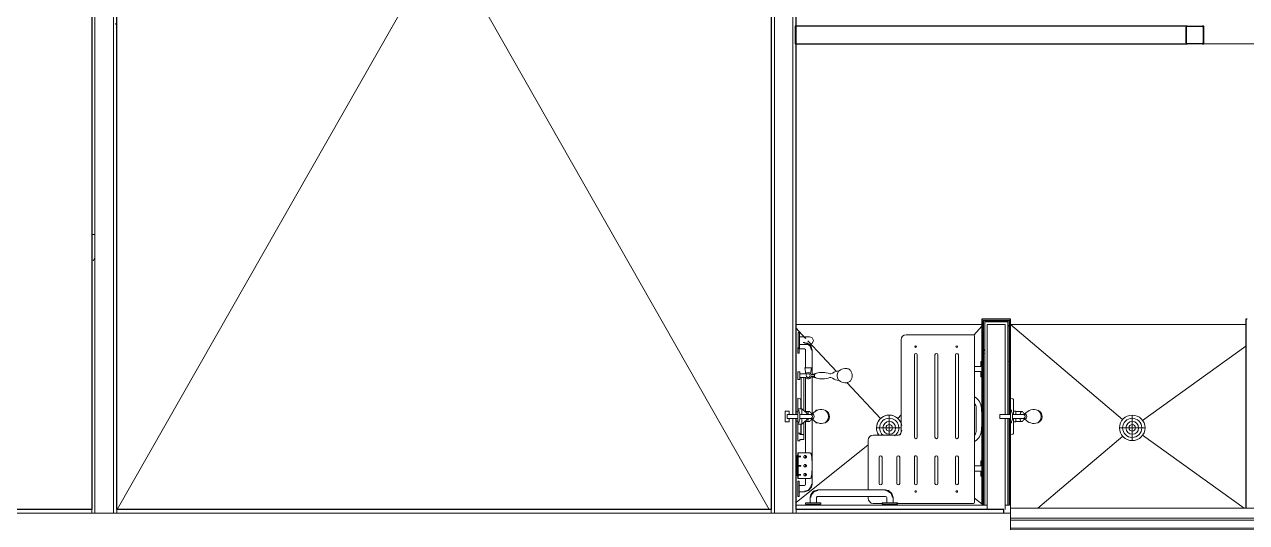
# Model space of a CAD drawing. Header units: inches. Extents: x 20001 to 27263, y -26025 to -18997.
# Drawn here: x 25156.8 to 25396, y -22789.1 to -22691.6 of the extents above; entities that cross this region are included whole.
import ezdxf

# ---------------------------------------------------------------- set-up
doc = ezdxf.new("R2010")
doc.units = ezdxf.units.IN
doc.header["$MEASUREMENT"] = 0
for name, color, linetype, lineweight in [('A-FLOR', 192, 'Continuous', 13), ('A-GENM', 13, 'Continuous', 13), ('A-WALL', 113, 'Continuous', 13), ('A-WALL-PATT', 111, 'Continuous', 25), ('I-WALL', 2, 'Continuous', 13), ('P-SANR-FIXT', 6, 'Continuous', 13), ('Q-SPCQ', 91, 'Continuous', 13), ('S-BEAM', 12, 'Continuous', 13), ('S-COLS', 52, 'Continuous', 13)]:
    doc.layers.add(name, color=color, linetype=linetype, lineweight=lineweight)
pattern_1 = [(296.565, (38.4, 23.04), (0.00014, 153.59998), [17.173, -326.287]), (33.69, (46.08, 7.68), (0.0002, 153.6001), [27.691, -526.122]), (33.69, (199.68, 7.68), (0.0002, 153.6001), [27.691, -526.122]), (33.69, (353.28, 7.68), (0.0002, 153.6001), [27.691, -526.122]), (116.565, (69.12, 23.04), (0.00014, 153.59998), [17.173, -326.287]), (213.69, (61.44, 38.4), (0.0002, 153.6001), [27.691, -526.122]), (213.69, (215.04, 38.4), (0.0002, 153.6001), [27.691, -526.122]), (213.69, (368.64, 38.4), (0.0002, 153.6001), [27.691, -526.122]), (26.565, (99.84, 23.04), (0.00014, 153.6), [34.346, -309.114]), (26.565, (253.44, 23.04), (0.00014, 153.6), [34.346, -309.114]), (270, (130.56, 38.4), (153.6, 9e-15), [15.36, -138.24]), (225, (130.56, 23.04), (-1e-14, 153.60056), [21.722, -195.501]), (135, (115.2, 7.68), (1e-14, 153.60056), [21.722, -195.501]), (288.435, (69.12, 69.12), (0.00018, 153.600364), [24.286, -461.44]), (18.435, (76.8, 46.08), (0.0002, 153.60036), [24.286, -461.44]), (18.435, (230.4, 46.08), (0.0002, 153.60036), [24.286, -461.44]), (18.435, (384, 46.08), (0.0002, 153.60036), [24.286, -461.44]), (135, (99.84, 53.76), (1e-14, 153.60056), [21.722, -195.501]), (180, (84.48, 69.12), (-2e-14, -153.6), [15.36, -138.24]), (251.565, (30.72, 107.52), (-0.00018, 153.600364), [24.286, -461.44]), (315, (23.04, 84.48), (-1e-14, 153.60056), [21.722, -195.501]), (71.565, (38.4, 69.12), (-0.00018, 153.600364), [24.286, -461.44]), (135, (46.08, 92.16), (1e-14, 153.60056), [21.722, -195.501]), (225, (92.16, 107.52), (-1e-14, 153.60056), [21.722, -195.501]), (123.69, (76.8, 92.16), (0.00018, 153.6001), [27.691, -526.122]), (123.69, (230.4, 92.16), (0.00018, 153.6001), [27.691, -526.122]), (26.565, (61.44, 115.2), (0.00014, 153.6), [17.173, -326.287]), (26.565, (215.04, 115.2), (0.00014, 153.6), [17.173, -326.287]), (315, (76.8, 122.88), (-1e-14, 153.60056), [21.722, -195.501]), (213.69, (145.92, 145.92), (0.0002, 153.6001), [27.691, -526.122]), (213.69, (299.52, 145.92), (0.0002, 153.6001), [27.691, -526.122]), (213.69, (453.12, 145.92), (0.0002, 153.6001), [27.691, -526.122]), (296.565, (122.88, 130.56), (0.00014, 153.59998), [17.173, -326.287]), (45, (130.56, 115.2), (1e-14, 153.60056), [21.722, -195.501]), (90, (145.92, 130.56), (-153.6, 9e-15), [15.36, -138.24]), (213.69, (76.8, 153.6), (0.0002, 153.6001), [27.691, -526.122]), (213.69, (230.4, 153.6), (0.0002, 153.6001), [27.691, -526.122]), (213.69, (384, 153.6), (0.0002, 153.6001), [27.691, -526.122]), (315, (53.76, 138.24), (-1e-14, 153.60056), [10.861, -206.362]), (26.565, (61.44, 130.56), (0.00014, 153.6), [17.173, -326.287]), (26.565, (215.04, 130.56), (0.00014, 153.6), [17.173, -326.287]), (90, (76.8, 138.24), (-153.6, 9e-15), [15.36, -138.24]), (333.435, (15.36, 145.92), (-0.00014, 153.6), [17.173, -326.287]), (333.435, (168.96, 145.92), (-0.00014, 153.6), [17.173, -326.287]), (243.435, (30.72, 138.24), (-0.00014, 153.59998), [17.173, -326.287]), (161.565, (23.04, 122.88), (-0.0002, 153.60036), [24.286, -461.44]), (161.565, (176.64, 122.88), (-0.0002, 153.60036), [24.286, -461.44]), (161.565, (330.24, 122.88), (-0.0002, 153.60036), [24.286, -461.44]), (45, (0, 130.56), (1e-14, 153.60056), [21.722, -195.501]), (26.565, (7.68, 0), (0.00014, 153.6), [17.173, -326.287]), (26.565, (161.28, 0), (0.00014, 153.6), [17.173, -326.287]), (116.565, (23.04, 7.68), (0.00014, 153.59998), [17.173, -326.287]), (206.565, (15.36, 23.04), (0.00014, 153.6), [17.173, -326.287]), (206.565, (168.96, 23.04), (0.00014, 153.6), [17.173, -326.287]), (296.565, (0, 15.36), (0.00014, 153.59998), [17.173, -326.287]), (14.036, (115.2, 69.12), (0.0002, 153.6), [31.665, -601.644]), (14.036, (268.8, 69.12), (0.0002, 153.6), [31.665, -601.644]), (14.036, (422.4, 69.12), (0.0002, 153.6), [31.665, -601.644]), (14.036, (576, 69.12), (0.0002, 153.6), [31.665, -601.644]), (135, (145.92, 76.8), (1e-14, 153.60056), [21.722, -195.501]), (198.435, (130.56, 92.16), (0.0002, 153.60036), [24.286, -461.44]), (198.435, (284.16, 92.16), (0.0002, 153.60036), [24.286, -461.44]), (198.435, (437.76, 92.16), (0.0002, 153.60036), [24.286, -461.44]), (296.565, (107.52, 84.48), (0.00014, 153.59998), [17.173, -326.287]), (333.435, (7.68, 46.08), (-0.00014, 153.6), [17.173, -326.287]), (333.435, (161.28, 46.08), (-0.00014, 153.6), [17.173, -326.287]), (45, (23.04, 38.4), (1e-14, 153.60056), [10.861, -206.362]), (116.565, (30.72, 46.08), (0.00014, 153.59998), [17.173, -326.287]), (225, (23.04, 61.44), (-1e-14, 153.60056), [21.722, -195.501])]
pattern_2 = [(0, (0, 0), (81.92, 20.48), [3.379, -58.061, 3.379, -58.061, -327.68]), (0, (0, 0), (81.92, 20.48), [-122.88, 3.379, -119.501, 3.379, -58.061, -143.36]), (0, (0, 0), (81.92, 20.48), [-307.2, 3.379, -37.581, 3.379, -99.021]), (120, (30.72, 10.24), (-58.6962, 60.704801), [3.379, -58.061, 3.379, -58.061, -327.68]), (120, (30.72, 10.24), (-58.6962, 60.704801), [-122.88, 3.379, -119.501, 3.379, -58.061, -143.36]), (120, (30.72, 10.24), (-58.6962, 60.704801), [-307.2, 3.379, -37.581, 3.379, -99.021]), (240, (40.96, 51.2), (-23.2238, -81.184801), [3.379, -58.061, 3.379, -58.061, -327.68]), (240, (40.96, 51.2), (-23.2238, -81.184801), [-122.88, 3.379, -119.501, 3.379, -58.061, -143.36]), (240, (40.96, 51.2), (-23.2238, -81.184801), [-307.2, 3.379, -37.581, 3.379, -99.021])]

# ---------------------------------------------------------------- blocks, each defined once
blk = doc.blocks.new('Shower_Seat-Retractable-Frost_Products_LTD_-Handicap-_975L_M_ - Steel-Stainless-110062-Site Plan - Phase 1')
at = {"layer": 'Q-SPCQ', "color": 7}
for p, q in [((25342.54, -22752.37), (25329.39, -22752.37)), ((25342.79, -22758.58), (25342.79, -22752.62)), ((25328.4, -22753.37), (25328.4, -22771.42)), ((25330.98, -22756.3), (25330.98, -22772.41)), ((25331.56, -22772.41), (25331.56, -22756.3)), ((25335.01, -22756.3), (25335.01, -22772.41)), ((25335.58, -22772.41), (25335.58, -22756.3)), ((25339.03, -22756.3), (25339.03, -22772.41)), ((25339.61, -22772.41), (25339.61, -22756.3)), ((25344.2, -22757.59), (25344.03, -22757.59)), ((25344.03, -22757.59), (25344.03, -22758.58)), ((25342.79, -22758.58), (25342.79, -22759.58)), ((25344.03, -22758.58), (25342.79, -22758.58)), ((25342.79, -22759.58), (25344.02, -22759.58)), ((25342.79, -22764.56), (25342.79, -22759.58)), ((25344.02, -22759.58), (25344.02, -22760.57)), ((25344.02, -22760.57), (25344.2, -22760.57)), ((25342.79, -22764.49), (25342.79, -22773.2)), ((25343.11, -22771.06), (25343.11, -22766.68)), ((25344.11, -22767.39), (25344.11, -22766.71)), ((25344.2, -22767.38), (25344.11, -22767.39)), ((25344.2, -22770.38), (25344.2, -22767.38)), ((25344.11, -22770.38), (25344.2, -22770.38)), ((25344.11, -22771.06), (25344.11, -22770.38)), ((25321.95, -22773.01), (25321.95, -22782.76)), ((25327.81, -22772.01), (25322.95, -22772.01)), ((25342.79, -22778.04), (25342.79, -22773.2)), ((25324.09, -22776.34), (25324.09, -22781.44)), ((25324.67, -22781.44), (25324.67, -22776.34)), ((25327.54, -22781.44), (25327.54, -22776.34)), ((25328.11, -22776.34), (25328.11, -22781.44)), ((25330.98, -22776.34), (25330.98, -22776.38)), ((25330.98, -22776.34), (25330.98, -22781.44)), ((25331.56, -22781.44), (25331.56, -22776.34)), ((25335.01, -22776.34), (25335.01, -22781.44)), ((25335.58, -22781.44), (25335.58, -22776.34)), ((25339.03, -22776.34), (25339.03, -22781.44)), ((25339.61, -22781.44), (25339.61, -22776.34)), ((25330.98, -22781.44), (25330.98, -22777.49)), ((25331.56, -22777.22), (25331.56, -22781.44)), ((25342.79, -22778.04), (25342.79, -22779.04)), ((25344.03, -22778.04), (25342.79, -22778.04)), ((25342.79, -22779.04), (25344.03, -22779.04)), ((25342.79, -22785.12), (25342.79, -22779.04)), ((25344.03, -22777.04), (25344.03, -22778.04)), ((25344.2, -22777.04), (25344.03, -22777.04)), ((25344.03, -22779.04), (25344.03, -22780.03)), ((25344.03, -22780.03), (25344.2, -22780.03)), ((25321.95, -22783.95), (25321.95, -22784.37)), ((25322.95, -22785.37), (25324.9, -22785.37)), ((25327.5, -22785.37), (25342.54, -22785.37))]:
    blk.add_line(p, q, dxfattribs=at)
for centre, radius, start, end in [((25329.39, -22753.37), 0.998, 90, 180), ((25342.54, -22752.62), 0.249, 0, 90), ((25331.23, -22754.68), 0.157, 90, 270), ((25331.23, -22754.68), 0.157, 270, 90), ((25339.29, -22754.68), 0.157, 90, 270), ((25339.29, -22754.68), 0.157, 270, 90), ((25331.27, -22756.3), 0.289, 0, 180), ((25335.3, -22756.3), 0.289, 0, 180), ((25339.32, -22756.3), 0.289, 0, 180), ((25341.82, -22766.4), 2.09, 57.8406, 62.567), ((25341.68, -22766.71), 2.42, 0, 62.8489), ((25341.75, -22766.68), 1.35, 0, 40), ((25327.81, -22771.42), 0.589, 270, 0), ((25341.66, -22771.03), 1.45, 321.4199, 358.8453), ((25341.64, -22771.02), 2.47, 297.8217, 359.1458), ((25322.95, -22773.01), 0.998, 90, 180), ((25331.27, -22772.41), 0.288, 180, 0), ((25335.3, -22772.41), 0.288, 180, 0), ((25339.32, -22772.41), 0.289, 180, 0), ((25341.92, -22771.67), 1.77, 299.5044, 304.7548), ((25324.38, -22776.34), 0.289, 0, 180), ((25327.82, -22776.34), 0.289, 0, 180), ((25331.27, -22776.34), 0.289, 40.7863, 180), ((25331.27, -22776.34), 0.289, 0, 180), ((25335.3, -22776.34), 0.289, 0, 180), ((25339.32, -22776.34), 0.289, 0, 180), ((25324.38, -22781.44), 0.289, 180, 0), ((25327.82, -22781.44), 0.289, 180, 0), ((25331.27, -22781.44), 0.289, 180, 0), ((25331.27, -22781.44), 0.289, 180, 0), ((25335.3, -22781.44), 0.289, 180, 0), ((25339.32, -22781.44), 0.289, 180, 0), ((25331.23, -22783.04), 0.157, 90, 270), ((25331.23, -22783.04), 0.157, 270, 90), ((25339.29, -22783.04), 0.157, 90, 270), ((25339.29, -22783.04), 0.157, 270, 90), ((25322.95, -22784.37), 0.998, 180, 270), ((25342.54, -22785.12), 0.249, 270, 0)]:
    blk.add_arc(centre, radius, start, end, dxfattribs=at)
blk = doc.blocks.new('Parametric_ADA_Grab_Bar_-_2_Piece_3744 - Parametric_ADA_Grab_Bar_-_2_Piece_3744 2-122809-Site Plan - Phase 1')
at = {"layer": 'A-GENM', "color": 7}
for p, q in [((0, 30.03), (0, 31.14)), ((0.25, 31.14), (0.25, 30.03)), ((1.25, 32.16), (1, 32.16)), ((1.46, 32.11), (1.25, 32.16)), ((1.39, 32.01), (1.25, 32.03)), ((0, 30.23), (0, 30.03)), ((0, 30.03), (0.25, 30.03)), ((0.25, 30.91), (1.25, 30.91)), ((0.25, 30.03), (0.25, 30.23)), ((1.5, 30.66), (1.5, 27.16)), ((2.75, 25.94), (2.75, 30.66)), ((1.5, 26.4), (1.5, 26.04)), ((1.5, 25.29), (1.5, 18.66)), ((2.75, 18.2), (2.75, 25.39)), ((2.75, 8.85), (2.75, 17.12)), ((1.5, 16.67), (1.5, 10.53)), ((1.5, 10), (1.5, 9.56)), ((1.5, 8.25), (1.5, 7.81)), ((2.75, 4.41), (2.75, 7.22)), ((0.25, 5.03), (0, 5.03)), ((0, 2.03), (0, 5.03)), ((0, 5.03), (0, 4.83)), ((0.25, 4.83), (0.25, 5.03)), ((0.25, 5.03), (0.25, 2.03)), ((1.5, 6.5), (1.5, 6.06)), ((1.5, 5.53), (1.5, 4.41)), ((1.25, 4.16), (0.25, 4.16)), ((0.25, 2.91), (1.25, 2.91)), ((17.13, 3.28), (3.88, 3.28)), ((0, 2.23), (0, 2.03)), ((0, 2.03), (0.25, 2.03)), ((0.25, 2.03), (0.25, 2.23)), ((1.5, 0.78), (1.5, 0.53)), ((1.5, 0.78), (4.5, 0.78)), ((1.7, 0.78), (1.5, 0.78)), ((1.5, 0.53), (1.7, 0.53)), ((4.5, 0.53), (1.5, 0.53)), ((2.38, 1.78), (2.38, 0.78)), ((3.63, 0.78), (3.63, 1.78)), ((3.88, 2.03), (17.13, 2.03)), ((4.5, 0.78), (4.3, 0.78)), ((4.3, 0.53), (4.5, 0.53)), ((4.5, 0.53), (4.5, 0.78)), ((16.5, 0.78), (16.5, 0.53)), ((16.5, 0.78), (19.5, 0.78)), ((16.7, 0.78), (16.5, 0.78)), ((16.5, 0.53), (16.7, 0.53)), ((19.5, 0.53), (16.5, 0.53)), ((17.38, 1.78), (17.38, 0.78)), ((18.63, 0.78), (18.63, 1.78)), ((19.5, 0.78), (19.3, 0.78)), ((19.3, 0.53), (19.5, 0.53)), ((19.5, 0.53), (19.5, 0.78))]:
    blk.add_line(p, q, dxfattribs=at)
at = {"layer": 'A-GENM', "color": 7, "flags": 128}
for points in [[(2.63, 30.66), (2.38, 31.44), (1.74, 31.94), (1.5, 31.99)], [(2.75, 30.66), (2.51, 31.48), (1.85, 32.03), (1.7, 32.06)], [(1.25, 30.91), (1.46, 30.79), (1.5, 30.66)], [(1.25, 2.91), (2.07, 3.15), (2.62, 3.8), (2.75, 4.41)], [(1.5, 4.41), (1.39, 4.2), (1.25, 4.16)], [(1.25, 3.03), (2.03, 3.27), (2.54, 3.92), (2.63, 4.41)], [(3.88, 3.28), (3.05, 3.04), (2.5, 2.38), (2.38, 1.78)], [(3.88, 3.16), (3.09, 2.91), (2.59, 2.27), (2.5, 1.78)], [(18.63, 1.78), (18.38, 2.6), (17.73, 3.15), (17.13, 3.28)], [(18.5, 1.78), (18.26, 2.56), (17.61, 3.07), (17.13, 3.16)], [(3.63, 1.78), (3.74, 1.99), (3.88, 2.03)], [(17.13, 2.03), (17.34, 1.92), (17.38, 1.78)]]:
    blk.add_lwpolyline(points, dxfattribs=at)
blk = doc.blocks.new('Soap_Dish-Bradley_Corp-9001 - 9001-59-103799-Site Plan - Phase 1')
at = {"layer": 'Q-SPCQ', "color": 7}
for p, q in [((-2, 0.19), (2, 0.19)), ((-2, 0.19), (-2, 0)), ((2, 0), (2, 0.19)), ((-2.5, 0), (-2.5, -0.05)), ((-2.5, 0), (-2.17, 0)), ((-2.5, 0), (-2.17, 0)), ((-2.5, 0), (-2.5, -2.31)), ((-2.17, -0.05), (-2.5, -0.05)), ((-2.17, 0), (2.06, 0)), ((2.06, -0.05), (-2.17, -0.05)), ((-1.94, -0.02), (-1.94, -0.05)), ((-1.87, -0.55), (-1.87, -0.05)), ((-1.75, -0.05), (-1.75, -0.55)), ((-1.56, -0.05), (-1.56, -0.02)), ((-0.06, -0.59), (-0.06, -0.05)), ((0.06, -0.59), (-0.06, -0.59)), ((0.06, -0.05), (0.06, -0.59)), ((1.56, -0.02), (1.56, -0.05)), ((1.75, -0.55), (1.75, -0.05)), ((1.88, -0.05), (1.88, -0.55)), ((1.94, -0.05), (1.94, -0.02)), ((2.06, 0), (2.5, 0)), ((2.5, -0.05), (2.06, -0.05)), ((2.14, 0), (2.5, 0)), ((2.5, -0.05), (2.5, 0)), ((2.5, 0), (2.5, -2.31))]:
    blk.add_line(p, q, dxfattribs=at)
for points in [[(-2.5, -2.31), (-2.5, -2.38), (-2.46, -2.5), (-2.36, -2.57), (-2.29, -2.6)], [(-2.29, -2.6), (-2.36, -2.57), (-2.46, -2.5), (-2.5, -2.38), (-2.5, -2.31)], [(2.29, -2.6), (2.36, -2.57), (2.46, -2.5), (2.5, -2.38), (2.5, -2.31)], [(2.5, -2.31), (2.5, -2.38), (2.46, -2.5), (2.36, -2.57), (2.29, -2.6)], [(-2.29, -2.6), (-2.28, -2.6), (-2.25, -2.6), (-2.22, -2.61), (-2.2, -2.61)], [(-2.25, -2.6), (-2.26, -2.6), (-2.28, -2.6), (-2.29, -2.6)], [(-2.2, -2.61), (-1.84, -2.67), (-1.11, -2.75), (0, -2.8), (1.11, -2.75), (1.84, -2.67), (2.2, -2.61)], [(2.2, -2.61), (2.22, -2.61), (2.25, -2.6), (2.28, -2.6), (2.29, -2.6)], [(2.29, -2.6), (2.28, -2.6), (2.26, -2.6), (2.25, -2.6)]]:
    blk.add_open_spline(points, degree=3, dxfattribs=at)
for points in [[(-2, -1.41), (-2, -1.39), (-2, -1.36), (-1.99, -1.32), (-1.97, -1.3), (-1.96, -1.27), (-1.95, -1.25), (-1.93, -1.23), (-1.9, -1.2), (-1.87, -1.19), (-1.84, -1.17), (-1.82, -1.17), (-1.79, -1.16), (-1.75, -1.16), (-1.71, -1.16), (-1.67, -1.17), (-1.64, -1.18), (-1.6, -1.2), (-1.57, -1.23), (-1.55, -1.25), (-1.54, -1.28), (-1.52, -1.3), (-1.51, -1.34), (-1.5, -1.38), (-1.5, -1.41)], [(-1.5, -1.41), (-1.5, -1.42), (-1.5, -1.45), (-1.51, -1.49), (-1.52, -1.52), (-1.54, -1.54), (-1.55, -1.56), (-1.57, -1.58), (-1.6, -1.61), (-1.63, -1.63), (-1.65, -1.64), (-1.68, -1.65), (-1.71, -1.65), (-1.75, -1.66), (-1.79, -1.65), (-1.83, -1.65), (-1.86, -1.63), (-1.9, -1.61), (-1.93, -1.58), (-1.95, -1.56), (-1.96, -1.54), (-1.97, -1.52), (-1.99, -1.48), (-2, -1.44), (-2, -1.41)], [(-0.25, -1.41), (-0.25, -1.39), (-0.25, -1.36), (-0.24, -1.32), (-0.22, -1.3), (-0.21, -1.27), (-0.2, -1.25), (-0.18, -1.23), (-0.15, -1.2), (-0.12, -1.19), (-0.09, -1.17), (-0.07, -1.17), (-0.04, -1.16), (0, -1.16), (0.04, -1.16), (0.08, -1.17), (0.11, -1.18), (0.15, -1.2), (0.18, -1.23), (0.2, -1.26), (0.21, -1.28), (0.23, -1.3), (0.24, -1.34), (0.25, -1.38), (0.25, -1.41)], [(0.25, -1.41), (0.25, -1.42), (0.25, -1.45), (0.24, -1.49), (0.23, -1.52), (0.21, -1.54), (0.2, -1.56), (0.18, -1.58), (0.15, -1.61), (0.12, -1.63), (0.1, -1.64), (0.07, -1.65), (0.04, -1.65), (0, -1.66), (-0.04, -1.65), (-0.08, -1.65), (-0.11, -1.63), (-0.15, -1.61), (-0.18, -1.58), (-0.2, -1.56), (-0.21, -1.54), (-0.22, -1.52), (-0.24, -1.48), (-0.25, -1.44), (-0.25, -1.41)], [(1.5, -1.41), (1.5, -1.39), (1.5, -1.36), (1.51, -1.32), (1.53, -1.3), (1.54, -1.27), (1.55, -1.25), (1.57, -1.23), (1.6, -1.2), (1.63, -1.19), (1.66, -1.17), (1.68, -1.17), (1.71, -1.16), (1.75, -1.16), (1.79, -1.16), (1.83, -1.17), (1.86, -1.18), (1.9, -1.2), (1.93, -1.23), (1.95, -1.25), (1.96, -1.28), (1.98, -1.3), (1.99, -1.34), (2, -1.38), (2, -1.41)], [(2, -1.41), (2, -1.42), (2, -1.45), (1.99, -1.49), (1.98, -1.52), (1.96, -1.54), (1.95, -1.56), (1.93, -1.58), (1.9, -1.61), (1.87, -1.63), (1.85, -1.64), (1.82, -1.65), (1.79, -1.65), (1.75, -1.66), (1.71, -1.65), (1.67, -1.65), (1.64, -1.63), (1.6, -1.61), (1.57, -1.58), (1.55, -1.56), (1.54, -1.54), (1.53, -1.52), (1.51, -1.48), (1.5, -1.44), (1.5, -1.41)]]:
    blk.add_open_spline(points, degree=3, knots=[0, 0, 0, 0, 0.05, 0.1, 0.15, 0.175, 0.2, 0.25, 0.3, 0.35, 0.375, 0.4, 0.45, 0.5, 0.55, 0.6, 0.65, 0.7, 0.75, 0.8, 0.825, 0.85, 0.9, 1, 1, 1, 1], dxfattribs=at)
blk = doc.blocks.new('817_Grab_Bars - 8170-001180-25756-Site Plan - Phase 1')
at = {"layer": 'Q-SPCQ', "color": 7}
for p, q in [((25469.02, -22690.3), (25469.02, -22691.02)), ((25469.02, -22690.3), (25469.02, -22691.02)), ((25470.52, -22691.02), (25470.52, -22690.3)), ((25470.52, -22691.02), (25470.52, -22690.3)), ((25468.2, -22691.02), (25468.2, -22691.3)), ((25468.2, -22691.02), (25468.2, -22691.3)), ((25468.2, -22691.02), (25471.33, -22691.02)), ((25468.41, -22691.02), (25468.2, -22691.02)), ((25468.2, -22691.02), (25468.41, -22691.02)), ((25468.41, -22691.02), (25468.2, -22691.02)), ((25471.33, -22691.3), (25468.2, -22691.3)), ((25468.2, -22691.3), (25468.41, -22691.3)), ((25468.41, -22691.3), (25468.2, -22691.3)), ((25468.2, -22691.3), (25468.41, -22691.3)), ((25471.33, -22691.02), (25471.12, -22691.02)), ((25471.12, -22691.02), (25471.33, -22691.02)), ((25471.33, -22691.02), (25471.12, -22691.02)), ((25471.12, -22691.3), (25471.33, -22691.3)), ((25471.33, -22691.3), (25471.12, -22691.3)), ((25471.12, -22691.3), (25471.33, -22691.3)), ((25471.33, -22691.3), (25471.33, -22691.02)), ((25471.33, -22691.3), (25471.33, -22691.02))]:
    blk.add_line(p, q, dxfattribs=at)
at = {"layer": 'Q-SPCQ', "color": 7, "flags": 128}
for points in [[(25469.02, -22689.05), (25469.25, -22688.51), (25469.77, -22688.3)], [(25469.02, -22689.05), (25469.02, -22689.3), (25469.02, -22689.93), (25469.02, -22690.3)], [(25469.02, -22690.3), (25469.02, -22689.56), (25469.02, -22689.11), (25469.02, -22689.05)], [(25469.77, -22688.3), (25470.31, -22688.54), (25470.52, -22689.05)], [(25470.52, -22690.3), (25470.52, -22689.56), (25470.52, -22689.11), (25470.52, -22689.05)], [(25470.52, -22689.05), (25470.52, -22689.3), (25470.52, -22689.93), (25470.52, -22690.3)]]:
    blk.add_lwpolyline(points, dxfattribs=at)
blk = doc.blocks.new('Shower-Unit-Zurn-Z7301-SS-MT-DV2P-HW - Z7301-SS-MT-DV2P-HW-234739-Site Plan - Phase 1')
at = {"layer": 'A-GENM', "color": 7}
for p, q in [((1.06, 2.5), (-1.06, 2.5)), ((-1.06, 2.5), (-1.06, 1.75)), ((1.06, 1.75), (1.06, 2.5)), ((-1.06, 1.75), (-0.4, 1.75)), ((0.4, 1.75), (1.06, 1.75)), ((-1.24, 0), (-1.5, 0)), ((-1.5, 0), (-1.5, -0.75)), ((-1.5, -0.75), (-0.4, -0.75)), ((-1.5, -0.75), (-0.63, -1.75)), ((-0.63, -1.75), (-0.4, -1.75)), ((-0.63, -1.75), (-0.63, -2)), ((-0.63, -2), (-0.4, -2)), ((0.4, -0.75), (1.5, -0.75)), ((0.4, -1.75), (0.63, -1.75)), ((0.4, -2), (0.63, -2)), ((0.63, -1.75), (1.5, -0.75)), ((0.63, -2), (0.63, -1.75)), ((1.5, 0), (1.24, 0)), ((1.5, -0.75), (1.5, 0)), ((-1.05, -3.5), (-1.25, -3.5)), ((-1.25, -3.5), (-1.25, -3.96)), ((1.25, -3.5), (1.06, -3.5)), ((1.25, -3.92), (1.25, -3.5))]:
    blk.add_line(p, q, dxfattribs=at)
at = {"layer": 'A-GENM', "lineweight": 9}
for p, q in [((-4.75, 0), (-4.75, -0.38)), ((-3.25, 0), (-4.75, 0)), ((-4.75, -0.38), (-4.5, -0.38)), ((-4.5, -0.38), (-4.5, -1.13)), ((-4.5, -1.13), (-3.5, -1.13)), ((-3.5, -1.13), (-3.5, -0.38)), ((-3.5, -0.38), (-3.25, -0.38)), ((-1.5, -0.63), (-3.5, -0.63)), ((-3.5, -1.13), (-1.17, -1.13)), ((-3.25, -0.38), (-3.25, 0)), ((1.17, -1.13), (7.62, -1.13)), ((7.62, -0.63), (1.5, -0.63)), ((8.75, 0), (7.25, 0)), ((7.25, 0), (7.25, -0.38)), ((7.25, -0.38), (7.62, -0.38)), ((7.62, -0.38), (8.38, -0.38)), ((7.62, -0.38), (7.62, -1.5)), ((8.38, -1.5), (8.38, -0.38)), ((8.38, -0.38), (8.75, -0.38)), ((9.5, -1.36), (8.44, -1.55)), ((8.75, -0.38), (8.75, 0)), ((9.5, -2.62), (9.5, -1.36)), ((7.62, -3.24), (7.62, -3.41)), ((7.75, -2.62), (7.63, -3.19)), ((7.86, -2.61), (7.86, -3.12)), ((8.14, -3.12), (8.14, -2.61)), ((8.37, -3.19), (8.25, -2.62)), ((8.38, -3.41), (8.38, -3.24)), ((8.44, -2.45), (9.5, -2.62)), ((7.65, -6.42), (7.52, -6.76)), ((7.63, -6.21), (7.65, -6.42)), ((8.35, -6.42), (8.37, -6.21)), ((8.48, -6.76), (8.35, -6.42))]:
    blk.add_line(p, q, dxfattribs=at)
blk.add_circle((8, -2), 0.375, dxfattribs=at)
for centre, radius, start, end in [((8, -2), 0.625, 126.8699, 256.9481), ((8, -2), 0.625, 45.7475, 53.1301), ((8, -2), 0.625, 314.2572, 45.7475), ((11.46, -4.61), 4.08, 165.8269, 183.3406), ((8.98, -4.32), 1.63, 146.1204, 154.5364), ((7.85, -3.23), 0.225, 167.7751, 181.8194), ((8, -3.9), 0.687, 56.9089, 123.0911), ((8, -3.12), 0.141, 180, 360), ((8, -2), 0.625, 283.0519, 314.2572), ((8.15, -3.23), 0.225, 358.1806, 12.2249), ((7.02, -4.32), 1.63, 25.4636, 33.8796), ((4.54, -4.61), 4.08, 356.6594, 14.1731), ((9.42, -8.15), 2.35, 143.7224, 177.4669), ((11.6, -4.81), 4.22, 180.5665, 199.4054), ((4.4, -4.81), 4.22, 340.5946, 359.4335), ((6.58, -8.15), 2.35, 2.5331, 36.2776), ((8.6, -9.29), 2, 176.4673, 197.5327), ((8.47, -9.28), 1.87, 138.72, 176.4673), ((8, -8.99), 1.34, 46.1253, 133.8747), ((7.53, -9.28), 1.87, 3.5327, 41.28), ((7.4, -9.29), 2, 342.4673, 3.5327), ((7.65, -9.45), 1.05, 204.5638, 235.4362), ((7.96, -9.01), 1.59, 235.4362, 271.5888), ((8.04, -9.01), 1.59, 268.4112, 304.5638), ((8.35, -9.45), 1.05, 304.5638, 335.4362)]:
    blk.add_arc(centre, radius, start, end, dxfattribs=at)
at = {"layer": 'P-SANR-FIXT', "color": 7}
for p, q in [((-0.4, 0), (-1.24, 0)), ((-1.24, 0), (-1.24, -0.1)), ((-0.94, 0.38), (-0.94, 0)), ((0.4, 2.13), (-0.4, 2.13)), ((-0.4, 2.13), (-0.4, 0)), ((-0.4, 0), (0.4, 0)), ((0.4, 0), (0.4, 2.13)), ((1.24, 0), (0.4, 0)), ((0.93, 0), (0.93, 0.38)), ((1.24, -0.1), (1.24, 0)), ((-3.31, -0.54), (-1.5, -0.54)), ((-1.5, 0), (-3.25, 0)), ((-1, -1.33), (-1, -2.23)), ((-0.55, -0.38), (-0.4, -0.38)), ((-0.4, -0.38), (-0.4, -2.46)), ((-0.4, -0.38), (0.4, -0.38)), ((0.4, -2.46), (0.4, -0.38)), ((0.4, -0.38), (0.55, -0.38)), ((1, -2.23), (1, -1.33)), ((3.56, 0), (1.5, 0)), ((1.5, -0.54), (3.31, -0.54)), ((3.43, -0.45), (3.56, 0)), ((-0.48, -2.64), (-0.48, -2.84)), ((0.48, -2.84), (0.48, -2.64))]:
    blk.add_line(p, q, dxfattribs=at)
for centre, radius, start, end in [((-3.31, -0.42), 0.125, 196, 270), ((-1.14, -0.1), 0.0945, 180, 270), ((-1.14, -1.21), 1.02, 54.522, 90), ((-0.63, -2.12), 0.388, 197.5027, 230.4973), ((1.14, -1.21), 1.02, 90, 125.478), ((0.63, -2.12), 0.388, 309.5027, 342.4973), ((1.14, -0.1), 0.0945, 270, 360), ((3.31, -0.42), 0.125, 270, 344), ((0.79, -4.57), 2.15, 126.1534, 200.0175), ((-2.26, -4.09), 2.18, 35.18, 50.4973), ((2.26, -4.09), 2.18, 129.5027, 144.8141), ((-0.79, -4.57), 2.15, 337.8261, 53.8466), ((0, -4.86), 1.31, 200.0175, 336.4181), ((0, -4.51), 1.46, 212.9208, 327.0792)]:
    blk.add_arc(centre, radius, start, end, dxfattribs=at)
for centre, major_axis, ratio, start_param, end_param in [((-0.11, -2.15), (-1.11, 0.08), 0.351489, 2.831356, 3.949343), ((0, -2.84), (-0.476, 0), 0.662364, 0, 3.141593), ((0, -2.46), (-0.4, 0), 0.941821, 0, 3.141593)]:
    blk.add_ellipse(centre, major_axis=major_axis, ratio=ratio, start_param=start_param, end_param=end_param, dxfattribs=at)
blk.add_open_spline([(-0.68, -1.91), (-0.69, -1.92), (-0.81, -1.97), (-0.96, -2.08), (-1.02, -2.22), (-0.98, -2.3), (-0.94, -2.34)], degree=3, knots=[0.2535572, 0.2535572, 0.2535572, 0.2535572, 0.2857143, 0.5714286, 0.7857143, 1, 1, 1, 1], dxfattribs=at)
for points in [[(-0.4, -2.46), (-0.42, -2.48), (-0.44, -2.52), (-0.47, -2.58), (-0.48, -2.62), (-0.48, -2.64)], [(0.48, -2.64), (0.48, -2.62), (0.47, -2.58), (0.44, -2.52), (0.42, -2.48), (0.4, -2.46)]]:
    blk.add_open_spline(points, degree=3, dxfattribs=at)
blk = doc.blocks.new('Shower-Unit-Zurn-Z7301-SS-MT-DV2P-HW - Z7301-SS-MT-DV2P-HW-V53-Site Plan - Phase 1')
at = {"layer": 'P-SANR-FIXT', "color": 7}
for p, q in [((-0.4, 0), (-1.24, 0)), ((-1.24, 0), (-1.24, -0.1)), ((0.4, 2.13), (-0.4, 2.13)), ((-0.4, 2.13), (-0.4, 0)), ((-0.4, 0), (0.4, 0)), ((0.4, 0), (0.4, 2.13)), ((1.24, 0), (0.4, 0)), ((1.24, -0.1), (1.24, 0)), ((-3.56, 0), (-3.43, -0.45)), ((-3.31, -0.54), (-1.03, -0.54)), ((-1.03, -0.54), (-0.4, -0.54)), ((-1.03, -0.54), (-1.03, -0.99)), ((-1.03, -0.99), (-1, -0.99)), ((-1, -0.99), (-0.4, -0.99)), ((-1, -0.99), (-1, -2.23)), ((-0.55, -0.38), (-0.4, -0.38)), ((-0.4, -0.38), (-0.4, -2.46)), ((-0.4, -0.38), (0.4, -0.38)), ((0.4, -2.46), (0.4, -0.38)), ((0.4, -0.38), (0.55, -0.38)), ((0.4, -0.54), (1.03, -0.54)), ((0.4, -0.99), (1, -0.99)), ((1, -2.23), (1, -0.99)), ((1, -0.99), (1.03, -0.99)), ((1.03, -0.99), (1.03, -0.54)), ((1.03, -0.54), (3.31, -0.54)), ((3.43, -0.45), (3.56, 0)), ((-0.48, -2.64), (-0.48, -2.84)), ((0.48, -2.84), (0.48, -2.64))]:
    blk.add_line(p, q, dxfattribs=at)
for centre, radius, start, end in [((-3.31, -0.42), 0.125, 196, 270), ((-1.14, -0.1), 0.0945, 180, 270), ((-1.14, -1.21), 1.02, 54.522, 90), ((-0.63, -2.12), 0.388, 197.5027, 230.4973), ((1.14, -1.21), 1.02, 90, 125.478), ((0.63, -2.12), 0.388, 309.5027, 342.4973), ((1.14, -0.1), 0.0945, 270, 360), ((3.31, -0.42), 0.125, 270, 344), ((0.79, -4.57), 2.15, 126.1534, 200.0175), ((-2.26, -4.09), 2.18, 35.18, 50.4973), ((2.26, -4.09), 2.18, 129.5027, 144.8141), ((-0.79, -4.57), 2.15, 337.8261, 53.8466), ((0, -4.86), 1.31, 200.0175, 336.4181), ((0, -4.51), 1.46, 212.9208, 327.0792)]:
    blk.add_arc(centre, radius, start, end, dxfattribs=at)
for centre, major_axis, ratio, start_param, end_param in [((-0.11, -2.15), (-1.11, 0.08), 0.351489, 2.831356, 4.247568), ((0, -2.84), (-0.476, 0), 0.662364, 0, 3.141593), ((0, -2.46), (-0.4, 0), 0.941821, 0, 3.141593)]:
    blk.add_ellipse(centre, major_axis=major_axis, ratio=ratio, start_param=start_param, end_param=end_param, dxfattribs=at)
blk.add_open_spline([(-0.42, -1.83), (-0.46, -1.84), (-0.57, -1.87), (-0.78, -1.95), (-0.96, -2.08), (-1.02, -2.22), (-0.98, -2.3), (-0.94, -2.34)], degree=3, knots=[0.0572746, 0.0572746, 0.0572746, 0.0572746, 0.1428571, 0.2857143, 0.5714286, 0.7857143, 1, 1, 1, 1], dxfattribs=at)
for points in [[(-0.4, -2.46), (-0.42, -2.48), (-0.44, -2.52), (-0.47, -2.58), (-0.48, -2.62), (-0.48, -2.64)], [(0.48, -2.64), (0.48, -2.62), (0.47, -2.58), (0.44, -2.52), (0.42, -2.48), (0.4, -2.46)]]:
    blk.add_open_spline(points, degree=3, dxfattribs=at)
blk = doc.blocks.new('HSS-Hollow Structural Section-Column - HSS3-1_2X3-1_2X1_8-350765-Site Plan - Phase 1')
at = {"layer": 'S-COLS', "color": 50, "lineweight": 15}
for p, q in [((-1.75, 1.518), (-1.75, -1.518)), ((-1.634, -1.518), (-1.634, 1.518)), ((1.518, 1.75), (-1.518, 1.75)), ((-1.518, 1.634), (1.518, 1.634)), ((1.634, 1.518), (1.634, -1.518)), ((1.75, -1.518), (1.75, 1.518)), ((1.518, -1.634), (-1.518, -1.634)), ((-1.518, -1.75), (1.518, -1.75))]:
    blk.add_line(p, q, dxfattribs=at)
for centre, radius, start, end in [((-1.518, 1.518), 0.232, 90, 180), ((-1.518, 1.518), 0.116, 90, 180), ((1.518, 1.518), 0.232, 360, 90), ((1.518, 1.518), 0.116, 0, 90), ((-1.518, -1.518), 0.232, 180, 270), ((-1.518, -1.518), 0.116, 180, 270), ((1.518, -1.518), 0.232, 270, 360), ((1.518, -1.518), 0.116, 270, 360)]:
    blk.add_arc(centre, radius, start, end, dxfattribs=at)
blk = doc.blocks.new('Generic Models _ - Phase 10')
at = {"layer": 'A-GENM', "color": 7}
for p, q in [((23240.83, -22793.29), (23240.83, -22791.29)), ((23240.83, -22791.29), (23399.33, -22791.29)), ((23240.83, -22793.62), (23240.83, -22793.29)), ((23240.83, -22793.29), (23399.33, -22793.29)), ((23399.33, -22791.29), (23399.33, -22793.29)), ((23399.33, -22793.29), (23399.33, -22793.62)), ((23240.83, -22795.19), (23240.83, -22793.62)), ((23240.83, -22793.62), (23399.33, -22793.62)), ((23240.83, -22795.52), (23240.83, -22795.19)), ((23240.83, -22795.19), (23399.33, -22795.19)), ((23240.83, -22796.96), (23240.83, -22795.52)), ((23240.83, -22795.52), (23399.33, -22795.52)), ((23399.33, -22793.62), (23399.33, -22795.19)), ((23399.33, -22795.19), (23399.33, -22795.52)), ((23399.33, -22795.52), (23399.33, -22796.96)), ((23240.83, -22797.28), (23240.83, -22796.96)), ((23240.83, -22796.96), (23399.33, -22796.96)), ((23240.83, -22800.8), (23240.83, -22797.28)), ((23399.33, -22797.28), (23240.83, -22797.28)), ((23399.33, -22796.96), (23399.33, -22797.28)), ((23399.33, -22797.28), (23399.33, -22800.8)), ((23240.83, -22800.8), (23399.33, -22800.8))]:
    blk.add_line(p, q, dxfattribs=at)
blk = doc.blocks.new('Floor Drain - Round - 5_ Strainer - 3_ Drain-418833-Site Plan - Phase 1')
at = {"layer": 'P-SANR-FIXT', "color": 7}
for p, q in [((0, 2.5), (0, -2.5)), ((-2.5, 0), (2.5, 0))]:
    blk.add_line(p, q, dxfattribs=at)
for radius in [2.5, 1.88, 1.25, 0.625]:
    blk.add_circle((0, 0), radius, dxfattribs=at)
for start, end in [(360, 180), (180, 360)]:
    blk.add_arc((0, 0), 2.5, start, end, dxfattribs=at)
blk = doc.blocks.new('Floor Drain - Round - 5_ Strainer - 3_ Drain-V65-Site Plan - Phase 1')
at = {"layer": 'P-SANR-FIXT', "color": 7}
for p, q in [((0, 2.5), (0, -1.44)), ((-2.5, 0), (2.33, 0))]:
    blk.add_line(p, q, dxfattribs=at)
for radius in [1.25, 0.625]:
    blk.add_circle((0, 0), radius, dxfattribs=at)
for radius, start, end in [(2.5, 10.7349, 180), (2.5, 20.3748, 180), (2.5, 180, 215.3793), (1.88, 302.7455, 180), (2.5, 180, 216.5465), (1.88, 180, 230.3672), (2.5, 324.2839, 349.2651), (2.5, 330, 339.4315)]:
    blk.add_arc((0, 0), radius, start, end, dxfattribs=at)
blk = doc.blocks.new('Locker Rooms and Restrooms_rvt-1-Site Plan - Phase 1')
at = {"layer": 'A-WALL-PATT', "lineweight": 9}
h = blk.add_hatch(dxfattribs=at)
h.set_pattern_fill('FP_28', color=250, style=0, pattern_type=2)
h.set_pattern_definition(pattern_1)
h.paths.add_polyline_path([(25344.77, -22785.74), (25344.77, -22749.85), (25349.27, -22749.85), (25349.27, -22749.6), (25344.52, -22749.6), (25344.52, -22785.74), (25344.65, -22785.74)], flags=0)
h = blk.add_hatch(dxfattribs=at)
h.set_pattern_fill('FP_28', color=250, style=0, pattern_type=2)
h.set_pattern_definition(pattern_1)
h.paths.add_polyline_path([(25349.52, -22785.74), (25349.52, -22768.76), (25349.27, -22768.76), (25349.27, -22785.74)], flags=0)
h.paths.add_polyline_path([(25349.52, -22767.96), (25349.52, -22749.6), (25349.27, -22749.6), (25349.27, -22767.96), (25349.39, -22767.96)], flags=0)
h = blk.add_hatch(dxfattribs=at)
h.set_pattern_fill('FP_28', color=250, style=0, pattern_type=2)
h.set_pattern_definition(pattern_1)
h.paths.add_polyline_path([(25344.45, -22785.49), (25344.52, -22785.49), (25344.45, -22775.85)], flags=0)
h = blk.add_hatch(dxfattribs=at)
h.set_pattern_fill('FP_28', color=250, style=0, pattern_type=2)
h.set_pattern_definition(pattern_1)
h.paths.add_polyline_path([(25349.52, -22785.49), (25349.58, -22785.49), (25349.52, -22775.85)], flags=0)
at = {"layer": 'A-FLOR', "color": 7}
for p, q in [((25441.83, -22695.43), (25387.64, -22695.43)), ((25307.83, -22750.35), (25344.2, -22750.35)), ((25307.83, -22750.35), (25344.2, -22750.35)), ((25349.83, -22750.35), (25395.9, -22750.35)), ((25349.83, -22750.35), (25395.9, -22750.35)), ((25344.52, -22785.74), (25307.83, -22785.74)), ((25349.83, -22786.29), (25349.83, -22785.49))]:
    blk.add_line(p, q, dxfattribs=at)
at = {"layer": 'A-FLOR', "color": 250, "lineweight": 9}
for p, q in [((25371.75, -22768.96), (25349.83, -22750.35)), ((25309.56, -22752.94), (25307.83, -22751.09)), ((25344.2, -22750.7), (25342.61, -22752.44)), ((25309.71, -22753.1), (25309.6, -22752.98)), ((25315.72, -22759.52), (25310.15, -22753.57)), ((25375.66, -22769.14), (25395.89, -22754.62)), ((25324.37, -22768.76), (25317.77, -22761.71)), ((25328.4, -22768.03), (25327.75, -22768.74)), ((25307.83, -22785.19), (25321.95, -22773.88)), ((25355.14, -22786.29), (25371.77, -22772.18)), ((25375.66, -22772.02), (25395.55, -22786.29)), ((25344.52, -22785.74), (25342.79, -22784.32))]:
    blk.add_line(p, q, dxfattribs=at)
at = {"layer": 'A-WALL', "color": 250, "lineweight": 9}
for p, q in [((25344.52, -22749.54), (25344.45, -22749.54)), ((25344.45, -22749.54), (25344.45, -22785.49)), ((25349.52, -22749.54), (25344.52, -22749.54)), ((25344.77, -22749.6), (25344.52, -22749.6)), ((25344.52, -22749.6), (25344.52, -22785.49)), ((25349.27, -22749.6), (25344.77, -22749.6)), ((25345.27, -22749.85), (25344.77, -22749.85)), ((25344.77, -22749.85), (25344.77, -22785.49)), ((25348.77, -22749.85), (25345.27, -22749.85)), ((25348.77, -22750.35), (25345.27, -22750.35)), ((25345.27, -22750.35), (25345.27, -22785.49)), ((25349.27, -22749.85), (25348.77, -22749.85)), ((25348.77, -22750.35), (25348.77, -22767.96)), ((25349.52, -22749.6), (25349.27, -22749.6)), ((25349.27, -22749.85), (25349.27, -22767.96)), ((25349.58, -22749.54), (25349.52, -22749.54)), ((25349.52, -22749.6), (25349.52, -22767.96)), ((25349.58, -22749.54), (25349.58, -22767.96)), ((25348.77, -22768.76), (25348.77, -22785.49)), ((25349.27, -22768.76), (25349.27, -22785.49)), ((25349.52, -22768.76), (25349.52, -22785.49)), ((25349.58, -22768.76), (25349.58, -22785.49)), ((25344.45, -22785.49), (25344.45, -22785.74)), ((25344.52, -22785.49), (25344.52, -22785.74)), ((25344.77, -22785.74), (25344.52, -22785.74)), ((25344.77, -22785.49), (25344.77, -22785.74)), ((25345.27, -22785.74), (25344.77, -22785.74)), ((25345.27, -22785.49), (25345.27, -22785.74)), ((25345.27, -22785.74), (25345.27, -22785.8)), ((25345.27, -22785.8), (25345.27, -22786.05)), ((25345.27, -22786.05), (25345.27, -22786.55)), ((25348.77, -22785.49), (25348.77, -22785.74)), ((25348.77, -22785.74), (25348.77, -22785.8)), ((25349.27, -22785.74), (25348.77, -22785.74)), ((25348.77, -22785.8), (25348.77, -22786.05)), ((25348.77, -22786.05), (25348.77, -22786.55)), ((25349.27, -22785.49), (25349.27, -22785.74)), ((25349.52, -22785.74), (25349.27, -22785.74)), ((25349.52, -22785.49), (25349.52, -22785.74)), ((25349.58, -22785.49), (25349.58, -22785.74))]:
    blk.add_line(p, q, dxfattribs=at)
at = {"layer": 'I-WALL', "color": 10, "lineweight": 25}
for p, q in [((25384.37, -22691.93), (25307.67, -22691.93)), ((25307.67, -22691.93), (25307.67, -22695.43)), ((25387.64, -22691.93), (25387.41, -22691.93)), ((25387.64, -22692.16), (25387.64, -22691.93)), ((25387.64, -22695.43), (25387.64, -22695.2)), ((25307.67, -22695.43), (25384.37, -22695.43)), ((25387.41, -22695.43), (25387.64, -22695.43)), ((25344.45, -22749.29), (25344.2, -22749.29)), ((25344.2, -22749.29), (25344.2, -22785.49)), ((25349.58, -22749.29), (25344.45, -22749.29)), ((25349.83, -22749.29), (25349.58, -22749.29)), ((25349.83, -22767.12), (25349.83, -22749.29)), ((25396.14, -22749.29), (25395.89, -22749.29)), ((25395.89, -22749.29), (25395.89, -22786.29)), ((25349.83, -22785.49), (25349.83, -22769.6))]:
    blk.add_line(p, q, dxfattribs=at)
at = {"lineweight": 13}
for name, p in [('HSS-Hollow Structural Section-Column - HSS3-1_2X3-1_2X1_8-350765-Site Plan - Phase 1', (25385.89, -22693.68)), ('Shower_Seat-Retractable-Frost_Products_LTD_-Handicap-_975L_M_ - Steel-Stainless-110062-Site Plan - Phase 1', (0, 0)), ('Parametric_ADA_Grab_Bar_-_2_Piece_3744 - Parametric_ADA_Grab_Bar_-_2_Piece_3744 2-122809-Site Plan - Phase 1', (25308.2, -22786.02)), ('Floor Drain - Round - 5_ Strainer - 3_ Drain-V65-Site Plan - Phase 1', (25326.07, -22770.58)), ('Floor Drain - Round - 5_ Strainer - 3_ Drain-418833-Site Plan - Phase 1', (25373.64, -22770.58)), ('Generic Models _ - Phase 10', (2109, 5))]:
    blk.add_blockref(name, p, dxfattribs=at)
for name, p, rotation in [('817_Grab_Bars - 8170-001180-25756-Site Plan - Phase 1', (47999.51, 2716.27), 270), ('Shower-Unit-Zurn-Z7301-SS-MT-DV2P-HW - Z7301-SS-MT-DV2P-HW-234739-Site Plan - Phase 1', (25308.2, -22768.36), 89.99999999999926), ('Shower-Unit-Zurn-Z7301-SS-MT-DV2P-HW - Z7301-SS-MT-DV2P-HW-V53-Site Plan - Phase 1', (25349.83, -22768.36), 89.99999999999926), ('Soap_Dish-Bradley_Corp-9001 - 9001-59-103799-Site Plan - Phase 1', (25308.2, -22777.99), 90)]:
    blk.add_blockref(name, p, dxfattribs=dict(at, rotation=rotation))
blk = doc.blocks.new('Struct_Xcel_Sports Complex_rvt-1-Site Plan - Phase 1')
at = {"layer": 'A-FLOR', "color": 250, "lineweight": 9}
for p in [(25174.94, -22786.55), (25302.59, -22786.55)]:
    blk.add_line(p, (25238.77, -22674.49), dxfattribs=at)
at = {"layer": 'A-FLOR', "color": 7}
blk.add_line((25387.64, -22695.43), (25441.83, -22695.43), dxfattribs=at)
blk = doc.blocks.new('Girt_C - 8_D-1405500-Site Plan - Phase 1')
at = {"layer": 'S-BEAM'}
blk.add_line((25349.83, -22787.3), (24248.39, -22787.3), dxfattribs=at)

msp = doc.modelspace()

# ---------------------------------------------------------------- hatches: boundary and pattern name
at = {"layer": 'A-WALL-PATT', "lineweight": 9}
h = msp.add_hatch(dxfattribs=at)
h.set_pattern_fill('FP_9', color=256, style=0, pattern_type=2)
h.set_pattern_definition(pattern_2)
h.paths.add_polyline_path([(25169.95273, -22787.30281), (25170.57773, -22787.30281), (25170.57773, -22627.17781), (25169.95273, -22627.17781), (25169.95273, -22786.55281)], flags=0)
h.paths.add_polyline_path([(25170.57773, -22623.55281), (25170.57773, -22602.67781), (25172.39023, -22602.67781), (25172.39023, -22602.05281), (25169.95273, -22602.05281), (25169.95273, -22623.55281)], flags=0)
h.paths.add_polyline_path([(25172.39023, -22566.05281), (25172.39023, -22565.42781), (25170.57773, -22565.42781), (25170.57773, -22553.67781), (25172.39023, -22553.67781), (25172.39023, -22553.05281), (25169.95273, -22553.05281), (25169.95273, -22566.05281)], flags=0)
h.paths.add_polyline_path([(25172.39023, -22517.05281), (25172.39023, -22516.42781), (25170.57773, -22516.42781), (25170.57773, -22405.67781), (25172.39023, -22405.67781), (25172.39023, -22405.05281), (25169.95273, -22405.05281), (25169.95273, -22517.05281)], flags=0)
h.paths.add_polyline_path([(25172.39023, -22373.05281), (25172.39023, -22372.42781), (25170.57773, -22372.42781), (25170.57773, -22369.55281), (25169.95273, -22369.55281), (25169.95273, -22373.05281)], flags=0)
h = msp.add_hatch(dxfattribs=at)
h.set_pattern_fill('FP_9', color=256, style=0, pattern_type=2)
h.set_pattern_definition(pattern_2)
h.paths.add_polyline_path([(25174.20273, -22787.30281), (25174.82773, -22787.30281), (25174.82773, -22602.05281), (25172.39023, -22602.05281), (25172.39023, -22602.67781), (25174.20273, -22602.67781), (25174.20273, -22786.55281)], flags=0)
h.paths.add_polyline_path([(25172.39023, -22566.05281), (25174.82773, -22566.05281), (25174.82773, -22561.17781), (25174.20273, -22561.17781), (25174.20273, -22565.42781), (25172.39023, -22565.42781)], flags=0)
h.paths.add_polyline_path([(25174.20273, -22557.55281), (25174.82773, -22557.55281), (25174.82773, -22553.05281), (25172.39023, -22553.05281), (25172.39023, -22553.67781), (25174.20273, -22553.67781)], flags=0)
h.paths.add_polyline_path([(25172.39023, -22517.05281), (25174.82773, -22517.05281), (25174.82773, -22405.05281), (25172.39023, -22405.05281), (25172.39023, -22405.67781), (25174.20273, -22405.67781), (25174.20273, -22516.42781), (25172.39023, -22516.42781)], flags=0)
h.paths.add_polyline_path([(25172.39023, -22373.05281), (25174.82773, -22373.05281), (25174.82773, -22369.55281), (25170.57773, -22369.55281), (25170.57773, -22370.17781), (25174.20273, -22370.17781), (25174.20273, -22372.42781), (25172.39023, -22372.42781)], flags=0)
h = msp.add_hatch(dxfattribs=at)
h.set_pattern_fill('FP_9', color=256, style=0, pattern_type=2)
h.set_pattern_definition(pattern_2)
h.paths.add_polyline_path([(25302.95273, -22787.30281), (25303.57773, -22787.30281), (25303.57773, -22561.17781), (25302.95273, -22561.17781), (25302.95273, -22786.55281)], flags=0)
h.paths.add_polyline_path([(25303.57773, -22557.55281), (25303.57773, -22369.55281), (25302.95273, -22369.55281), (25302.95273, -22557.55281)], flags=0)

# ---------------------------------------------------------------- linework, layer by layer
at = {"layer": 'A-WALL', "lineweight": 9}
for p, q in [((25307.20273, -22369.55281), (25307.20273, -22767.95945)), ((25303.57773, -22561.17781), (25303.57773, -22787.30281)), ((25174.20273, -22787.30281), (25174.20273, -22602.67781)), ((25170.57773, -22627.17781), (25170.57773, -22787.30281)), ((25307.20273, -22768.75945), (25307.20273, -22787.30281)), ((25169.95273, -22786.55281), (25169.95273, -22787.30281)), ((25174.82773, -22786.55281), (25174.82773, -22787.30281)), ((25302.95273, -22786.55281), (25302.95273, -22787.30281)), ((25307.82773, -22786.55281), (25307.82773, -22787.30281))]:
    msp.add_line(p, q, dxfattribs=at)
at = {"layer": 'A-WALL', "lineweight": 25}
for p, q in [((25169.95273, -22786.55281), (25112.69009, -22786.55281)), ((25302.95273, -22786.55281), (25174.82773, -22786.55281)), ((25348.51523, -22786.55281), (25307.82773, -22786.55281)), ((25348.51523, -22787.30281), (25348.51523, -22786.55281))]:
    msp.add_line(p, q, dxfattribs=at)
at = {"layer": 'I-WALL', "lineweight": 25}
for p, q in [((25307.82773, -22767.95945), (25307.82773, -22370.30281)), ((25302.95273, -22561.80281), (25302.95273, -22786.55281)), ((25174.82773, -22786.55281), (25174.82773, -22602.05281)), ((25169.95273, -22627.80281), (25169.95273, -22786.55281)), ((25307.82773, -22786.55281), (25307.82773, -22768.75945))]:
    msp.add_line(p, q, dxfattribs=at)

# ---------------------------------------------------------------- block references
at = {"lineweight": 5}
for name in ['Struct_Xcel_Sports Complex_rvt-1-Site Plan - Phase 1', 'Locker Rooms and Restrooms_rvt-1-Site Plan - Phase 1']:
    msp.add_blockref(name, (0, 0), dxfattribs=at)
at = {"layer": 'S-BEAM'}
msp.add_blockref('Girt_C - 8_D-1405500-Site Plan - Phase 1', (0, 0), dxfattribs=at)

doc.saveas('drawing.dxf')
